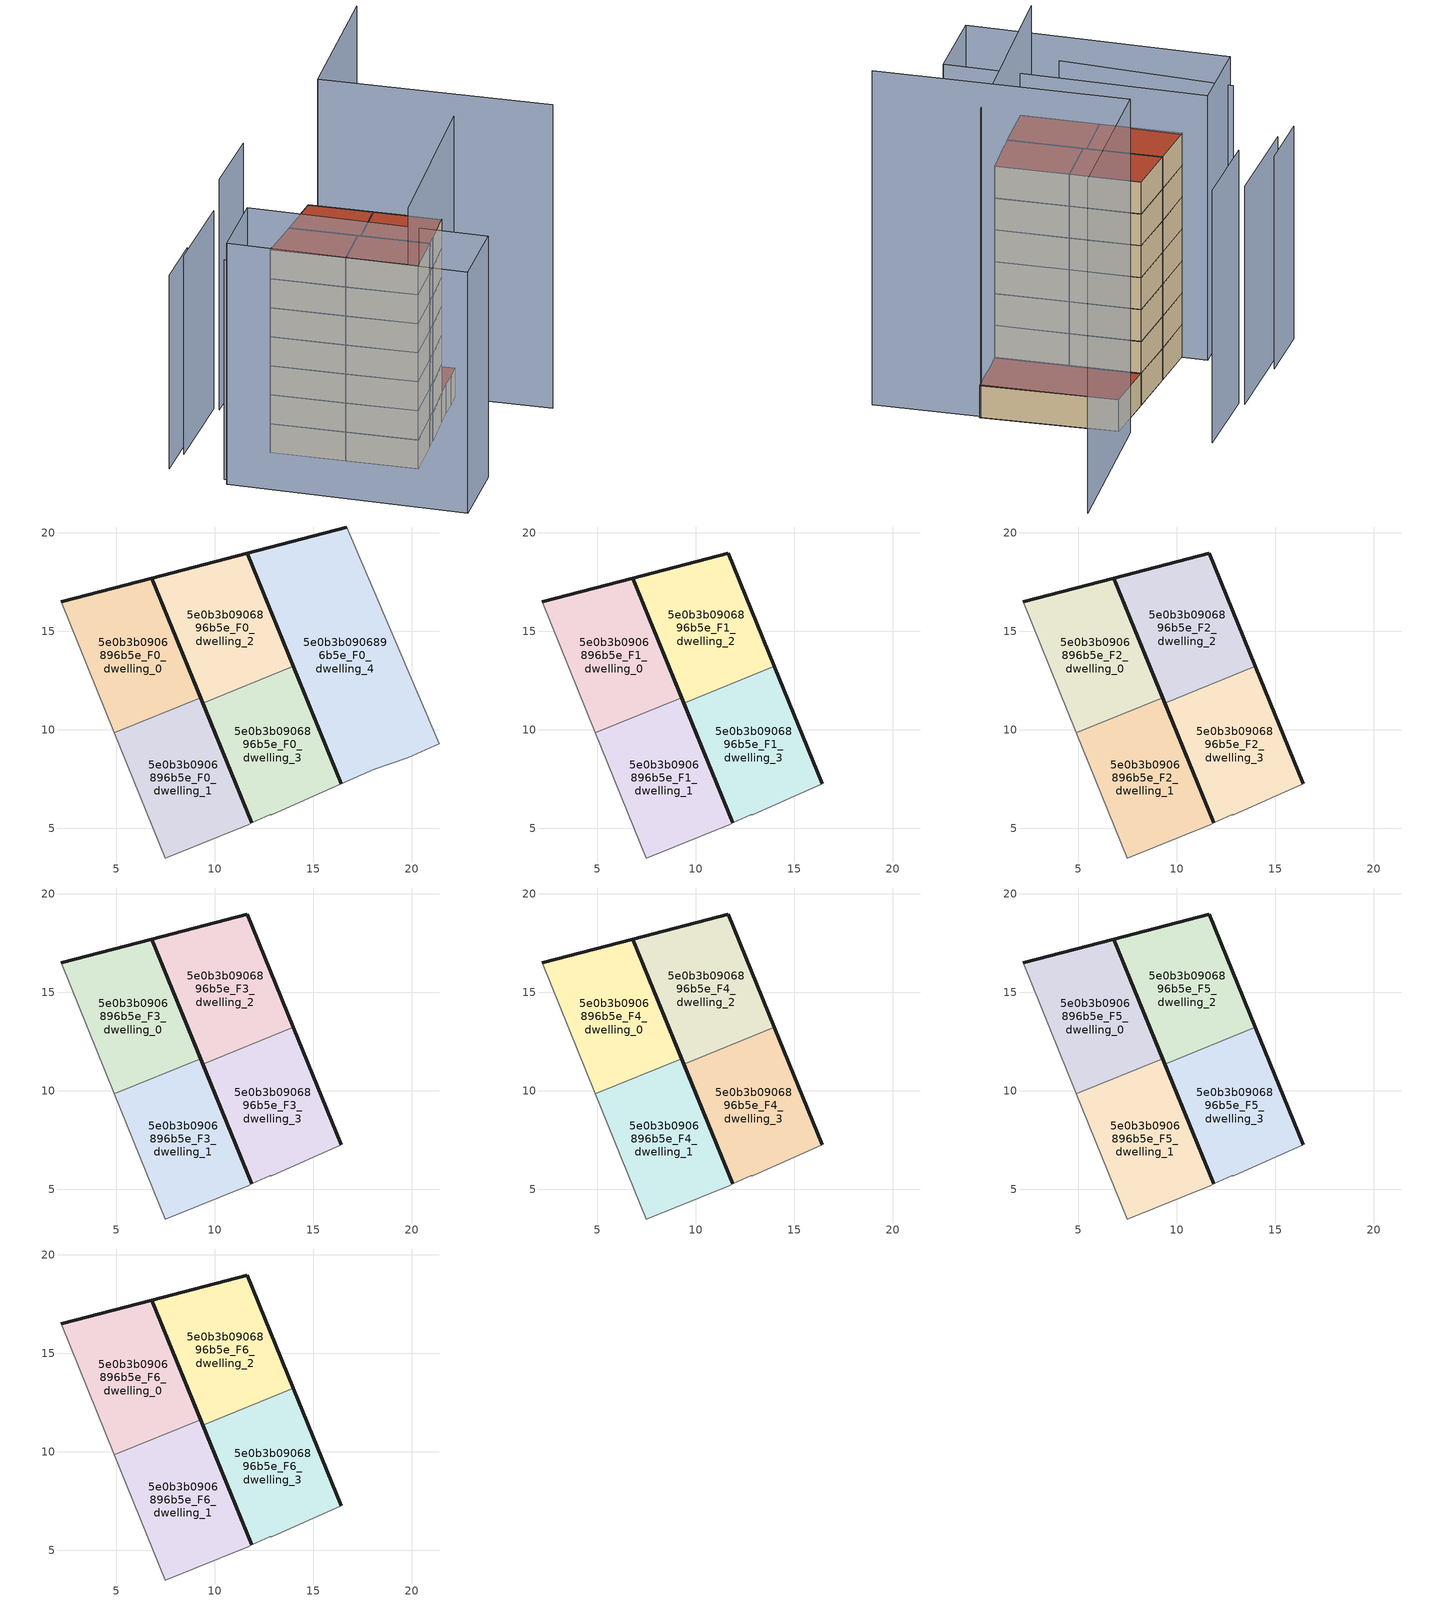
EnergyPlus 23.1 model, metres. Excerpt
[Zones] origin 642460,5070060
5e0b3b0906896b5e_F0_dwelling_0
 floor ground (EU_floor_Construction): 9.28,11.64 6.81,17.71 2.2,16.51 4.91,9.85 z0
 wall outside (EU_wall_Construction): 2.2,16.51 6.81,17.71 9.28,11.64 z0:3
 wall adiabatic (EU_wall_Construction): 4.91,9.85 2.2,16.51 z0:3
 wall to 5e0b3b0906896b5e_F0_dwelling_1 (EU_wall_Construction): 9.28,11.64 4.91,9.85 z0:3
5e0b3b0906896b5e_F0_dwelling_1
 floor ground (EU_floor_Construction): 11.7,5.2 11.88,5.27 9.28,11.64 4.91,9.85 7.5,3.5 z0
 wall outside (EU_wall_Construction): 9.28,11.64 11.88,5.27 z0:3
 wall adiabatic (EU_wall_Construction): 11.88,5.27 11.7,5.2 7.5,3.5 4.91,9.85 z0:3
5e0b3b0906896b5e_F0_dwelling_2
 floor ground (EU_floor_Construction): 14,13.24 11.66,18.98 6.81,17.71 9.39,11.36 z0
 wall outside (EU_wall_Construction): 9.39,11.36 6.81,17.71 11.66,18.98 14,13.24 z0:3
 wall to 5e0b3b0906896b5e_F0_dwelling_3 (EU_wall_Construction): 14,13.24 9.39,11.36 z0:3
5e0b3b0906896b5e_F0_dwelling_3
 floor ground (EU_floor_Construction): 16.44,7.26 14,13.24 9.39,11.36 11.88,5.27 12.8,5.7 12.9,5.7 z0
 wall outside (EU_wall_Construction): 14,13.24 16.44,7.26 / 11.88,5.27 9.39,11.36 z0:3
 wall adiabatic (EU_wall_Construction): 16.44,7.26 12.9,5.7 12.8,5.7 11.88,5.27 z0:3
5e0b3b0906896b5e_F0_dwelling_4
 floor ground (EU_floor_Construction): 21.41,9.29 16.71,20.3 11.66,18.98 16.44,7.26 18.11,8 19.81,8.6 z0
 wall outside (EU_wall_Construction): 16.44,7.26 11.66,18.98 16.71,20.3 z0:3
 wall adiabatic (EU_wall_Construction): 16.71,20.3 21.41,9.29 19.81,8.6 18.11,8 16.44,7.26 z0:3
 roof outside (EU_roof_Construction): 16.71,20.3 21.41,9.29 19.81,8.6 18.11,8 16.44,7.26 11.66,18.98 z3
5e0b3b0906896b5e_F1_dwelling_0
 floor to 5e0b3b0906896b5e_F0_dwelling_0 (EU_floor_Construction): 9.28,11.64 6.81,17.71 2.2,16.51 4.91,9.85 z3
 wall outside (EU_wall_Construction): 2.2,16.51 6.81,17.71 9.28,11.64 z3:6
 wall adiabatic (EU_wall_Construction): 4.91,9.85 2.2,16.51 z3:6
 wall to 5e0b3b0906896b5e_F1_dwelling_1 (EU_wall_Construction): 9.28,11.64 4.91,9.85 z3:6
5e0b3b0906896b5e_F1_dwelling_1
 floor to 5e0b3b0906896b5e_F0_dwelling_1 (EU_floor_Construction): 11.7,5.2 11.88,5.27 9.28,11.64 4.91,9.85 7.5,3.5 z3
 wall outside (EU_wall_Construction): 9.28,11.64 11.88,5.27 z3:6
 wall adiabatic (EU_wall_Construction): 11.88,5.27 11.7,5.2 7.5,3.5 4.91,9.85 z3:6
5e0b3b0906896b5e_F1_dwelling_2
 floor to 5e0b3b0906896b5e_F0_dwelling_2 (EU_floor_Construction): 14,13.24 11.66,18.98 6.81,17.71 9.39,11.36 z3
 wall outside (EU_wall_Construction): 9.39,11.36 6.81,17.71 11.66,18.98 14,13.24 z3:6
 wall to 5e0b3b0906896b5e_F1_dwelling_3 (EU_wall_Construction): 14,13.24 9.39,11.36 z3:6
5e0b3b0906896b5e_F1_dwelling_3
 floor to 5e0b3b0906896b5e_F0_dwelling_3 (EU_floor_Construction): 16.44,7.26 14,13.24 9.39,11.36 11.88,5.27 12.8,5.7 12.9,5.7 z3
 wall outside (EU_wall_Construction): 14,13.24 16.44,7.26 / 11.88,5.27 9.39,11.36 z3:6
 wall adiabatic (EU_wall_Construction): 16.44,7.26 12.9,5.7 12.8,5.7 11.88,5.27 z3:6
5e0b3b0906896b5e_F2_dwelling_0
 floor to 5e0b3b0906896b5e_F1_dwelling_0 (EU_floor_Construction): 9.28,11.64 6.81,17.71 2.2,16.51 4.91,9.85 z6
 wall outside (EU_wall_Construction): 2.2,16.51 6.81,17.71 9.28,11.64 z6:9
 wall adiabatic (EU_wall_Construction): 4.91,9.85 2.2,16.51 z6:9
 wall to 5e0b3b0906896b5e_F2_dwelling_1 (EU_wall_Construction): 9.28,11.64 4.91,9.85 z6:9
5e0b3b0906896b5e_F2_dwelling_1
 floor to 5e0b3b0906896b5e_F1_dwelling_1 (EU_floor_Construction): 11.7,5.2 11.88,5.27 9.28,11.64 4.91,9.85 7.5,3.5 z6
 wall outside (EU_wall_Construction): 9.28,11.64 11.88,5.27 z6:9
 wall adiabatic (EU_wall_Construction): 11.88,5.27 11.7,5.2 7.5,3.5 4.91,9.85 z6:9
5e0b3b0906896b5e_F2_dwelling_2
 floor to 5e0b3b0906896b5e_F1_dwelling_2 (EU_floor_Construction): 14,13.24 11.66,18.98 6.81,17.71 9.39,11.36 z6
 wall outside (EU_wall_Construction): 9.39,11.36 6.81,17.71 11.66,18.98 14,13.24 z6:9
 wall to 5e0b3b0906896b5e_F2_dwelling_3 (EU_wall_Construction): 14,13.24 9.39,11.36 z6:9
5e0b3b0906896b5e_F2_dwelling_3
 floor to 5e0b3b0906896b5e_F1_dwelling_3 (EU_floor_Construction): 16.44,7.26 14,13.24 9.39,11.36 11.88,5.27 12.8,5.7 12.9,5.7 z6
 wall outside (EU_wall_Construction): 14,13.24 16.44,7.26 / 11.88,5.27 9.39,11.36 z6:9
 wall adiabatic (EU_wall_Construction): 16.44,7.26 12.9,5.7 12.8,5.7 11.88,5.27 z6:9
5e0b3b0906896b5e_F3_dwelling_0
 floor to 5e0b3b0906896b5e_F2_dwelling_0 (EU_floor_Construction): 9.28,11.64 6.81,17.71 2.2,16.51 4.91,9.85 z9
 wall outside (EU_wall_Construction): 2.2,16.51 6.81,17.71 9.28,11.64 z9:12
 wall adiabatic (EU_wall_Construction): 4.91,9.85 2.2,16.51 z9:12
 wall to 5e0b3b0906896b5e_F3_dwelling_1 (EU_wall_Construction): 9.28,11.64 4.91,9.85 z9:12
5e0b3b0906896b5e_F3_dwelling_1
 floor to 5e0b3b0906896b5e_F2_dwelling_1 (EU_floor_Construction): 11.7,5.2 11.88,5.27 9.28,11.64 4.91,9.85 7.5,3.5 z9
 wall outside (EU_wall_Construction): 9.28,11.64 11.88,5.27 z9:12
 wall adiabatic (EU_wall_Construction): 11.88,5.27 11.7,5.2 7.5,3.5 4.91,9.85 z9:12
5e0b3b0906896b5e_F3_dwelling_2
 floor to 5e0b3b0906896b5e_F2_dwelling_2 (EU_floor_Construction): 14,13.24 11.66,18.98 6.81,17.71 9.39,11.36 z9
 wall outside (EU_wall_Construction): 9.39,11.36 6.81,17.71 11.66,18.98 14,13.24 z9:12
 wall to 5e0b3b0906896b5e_F3_dwelling_3 (EU_wall_Construction): 14,13.24 9.39,11.36 z9:12
5e0b3b0906896b5e_F3_dwelling_3
 floor to 5e0b3b0906896b5e_F2_dwelling_3 (EU_floor_Construction): 16.44,7.26 14,13.24 9.39,11.36 11.88,5.27 12.8,5.7 12.9,5.7 z9
 wall outside (EU_wall_Construction): 14,13.24 16.44,7.26 / 11.88,5.27 9.39,11.36 z9:12
 wall adiabatic (EU_wall_Construction): 16.44,7.26 12.9,5.7 12.8,5.7 11.88,5.27 z9:12
5e0b3b0906896b5e_F4_dwelling_0
 floor to 5e0b3b0906896b5e_F3_dwelling_0 (EU_floor_Construction): 9.28,11.64 6.81,17.71 2.2,16.51 4.91,9.85 z12
 wall outside (EU_wall_Construction): 2.2,16.51 6.81,17.71 9.28,11.64 z12:15
 wall adiabatic (EU_wall_Construction): 4.91,9.85 2.2,16.51 z12:15
 wall to 5e0b3b0906896b5e_F4_dwelling_1 (EU_wall_Construction): 9.28,11.64 4.91,9.85 z12:15
5e0b3b0906896b5e_F4_dwelling_1
 floor to 5e0b3b0906896b5e_F3_dwelling_1 (EU_floor_Construction): 11.7,5.2 11.88,5.27 9.28,11.64 4.91,9.85 7.5,3.5 z12
 wall outside (EU_wall_Construction): 9.28,11.64 11.88,5.27 z12:15
 wall adiabatic (EU_wall_Construction): 11.88,5.27 11.7,5.2 7.5,3.5 4.91,9.85 z12:15
5e0b3b0906896b5e_F4_dwelling_2
 floor to 5e0b3b0906896b5e_F3_dwelling_2 (EU_floor_Construction): 14,13.24 11.66,18.98 6.81,17.71 9.39,11.36 z12
 wall outside (EU_wall_Construction): 9.39,11.36 6.81,17.71 11.66,18.98 14,13.24 z12:15
 wall to 5e0b3b0906896b5e_F4_dwelling_3 (EU_wall_Construction): 14,13.24 9.39,11.36 z12:15
5e0b3b0906896b5e_F4_dwelling_3
 floor to 5e0b3b0906896b5e_F3_dwelling_3 (EU_floor_Construction): 16.44,7.26 14,13.24 9.39,11.36 11.88,5.27 12.8,5.7 12.9,5.7 z12
 wall outside (EU_wall_Construction): 14,13.24 16.44,7.26 / 11.88,5.27 9.39,11.36 z12:15
 wall adiabatic (EU_wall_Construction): 16.44,7.26 12.9,5.7 12.8,5.7 11.88,5.27 z12:15
5e0b3b0906896b5e_F5_dwelling_0
 floor to 5e0b3b0906896b5e_F4_dwelling_0 (EU_floor_Construction): 9.28,11.64 6.81,17.71 2.2,16.51 4.91,9.85 z15
 wall outside (EU_wall_Construction): 2.2,16.51 6.81,17.71 9.28,11.64 z15:18
 wall adiabatic (EU_wall_Construction): 4.91,9.85 2.2,16.51 z15:18
 wall to 5e0b3b0906896b5e_F5_dwelling_1 (EU_wall_Construction): 9.28,11.64 4.91,9.85 z15:18
5e0b3b0906896b5e_F5_dwelling_1
 floor to 5e0b3b0906896b5e_F4_dwelling_1 (EU_floor_Construction): 11.7,5.2 11.88,5.27 9.28,11.64 4.91,9.85 7.5,3.5 z15
 wall outside (EU_wall_Construction): 9.28,11.64 11.88,5.27 z15:18
 wall adiabatic (EU_wall_Construction): 11.88,5.27 11.7,5.2 7.5,3.5 4.91,9.85 z15:18
5e0b3b0906896b5e_F5_dwelling_2
 floor to 5e0b3b0906896b5e_F4_dwelling_2 (EU_floor_Construction): 14,13.24 11.66,18.98 6.81,17.71 9.39,11.36 z15
 wall outside (EU_wall_Construction): 9.39,11.36 6.81,17.71 11.66,18.98 14,13.24 z15:18
 wall to 5e0b3b0906896b5e_F5_dwelling_3 (EU_wall_Construction): 14,13.24 9.39,11.36 z15:18
5e0b3b0906896b5e_F5_dwelling_3
 floor to 5e0b3b0906896b5e_F4_dwelling_3 (EU_floor_Construction): 16.44,7.26 14,13.24 9.39,11.36 11.88,5.27 12.8,5.7 12.9,5.7 z15
 wall outside (EU_wall_Construction): 14,13.24 16.44,7.26 / 11.88,5.27 9.39,11.36 z15:18
 wall adiabatic (EU_wall_Construction): 16.44,7.26 12.9,5.7 12.8,5.7 11.88,5.27 z15:18
5e0b3b0906896b5e_F6_dwelling_0
 floor to 5e0b3b0906896b5e_F5_dwelling_0 (EU_floor_Construction): 9.28,11.64 6.81,17.71 2.2,16.51 4.91,9.85 z18
 wall outside (EU_wall_Construction): 2.2,16.51 6.81,17.71 9.28,11.64 z18:21
 wall adiabatic (EU_wall_Construction): 4.91,9.85 2.2,16.51 z18:21
 wall to 5e0b3b0906896b5e_F6_dwelling_1 (EU_wall_Construction): 9.28,11.64 4.91,9.85 z18:21
 roof outside (EU_roof_Construction): 6.81,17.71 9.28,11.64 4.91,9.85 2.2,16.51 z21
5e0b3b0906896b5e_F6_dwelling_1
 floor to 5e0b3b0906896b5e_F5_dwelling_1 (EU_floor_Construction): 11.7,5.2 11.88,5.27 9.28,11.64 4.91,9.85 7.5,3.5 z18
 wall outside (EU_wall_Construction): 9.28,11.64 11.88,5.27 z18:21
 wall adiabatic (EU_wall_Construction): 11.88,5.27 11.7,5.2 7.5,3.5 4.91,9.85 z18:21
 roof outside (EU_roof_Construction): 9.28,11.64 11.88,5.27 11.7,5.2 7.5,3.5 4.91,9.85 z21
5e0b3b0906896b5e_F6_dwelling_2
 floor to 5e0b3b0906896b5e_F5_dwelling_2 (EU_floor_Construction): 14,13.24 11.66,18.98 6.81,17.71 9.39,11.36 z18
 wall outside (EU_wall_Construction): 9.39,11.36 6.81,17.71 11.66,18.98 14,13.24 z18:21
 wall to 5e0b3b0906896b5e_F6_dwelling_3 (EU_wall_Construction): 14,13.24 9.39,11.36 z18:21
 roof outside (EU_roof_Construction): 11.66,18.98 14,13.24 9.39,11.36 6.81,17.71 z21
5e0b3b0906896b5e_F6_dwelling_3
 floor to 5e0b3b0906896b5e_F5_dwelling_3 (EU_floor_Construction): 16.44,7.26 14,13.24 9.39,11.36 11.88,5.27 12.8,5.7 12.9,5.7 z18
 wall outside (EU_wall_Construction): 14,13.24 16.44,7.26 / 11.88,5.27 9.39,11.36 z18:21
 wall adiabatic (EU_wall_Construction): 16.44,7.26 12.9,5.7 12.8,5.7 11.88,5.27 z18:21
 roof outside (EU_roof_Construction): 14,13.24 16.44,7.26 12.9,5.7 12.8,5.7 11.88,5.27 9.39,11.36 z21
shading: 0.76,2.45 2.79,-5.11 z0:17.7; 24.71,0.59 16.31,21.21 / 16.31,21.21 30.43,26.96 z0:31.4; 3.53,1.78 21.37,9.39 z0:29.1; 2.9,-5.39 -5.31,16.01 / -5.31,16.01 1.69,18.69 / 1.69,18.69 9.9,-2.71 / 9.9,-2.71 2.9,-5.39 z0:24.9; -4.59,16.81 0.19,2.3 z0:22.7; -0.3,24.11 -5.81,22.2 z0:20; 6.41,25.91 -2.65,22.8 z0:20.5; 13.83,27.89 6.58,25.4 z0:23.8
[Building]
EU S2 Campaign: North Axis=0; Terrain=City; Solar Distribution=FullExterior
[Site:Location]
Lyon-Bron: Latitude=45.75; Longitude=5; Time Zone=1; Elevation=198
[SizingPeriod:WeatherFileDays]
AnnualSizingPeriod: Begin Month=1; Begin Day of Month=1; End Month=12; End Day of Month=31; Day of Week for Start Day=Monday; Use Weather File Daylight Saving Period=No; Use Weather File Rain and Snow Indicators=No
[MATERIAL]
EU_InternalMass_Material: Roughness=MediumRough; Thickness=0.1; Conductivity=1; Density=1800; Specific Heat=900; Thermal Absorptance=0.9; Solar Absorptance=0.7; Visible Absorptance=0.7
[MATERIAL:NOMASS] Roughness=MediumRough; Thermal Absorptance=0.9; Solar Absorptance=0.7; Visible Absorptance=0.7
Name | Thermal Resistance
EU_wall_NoMass | 0.776494
EU_roof_NoMass | 0.486893
EU_floor_NoMass | 0.421597
[CONSTRUCTION]
EU_wall_Construction: EU_wall_NoMass
EU_roof_Construction: EU_roof_NoMass
EU_floor_Construction: EU_floor_NoMass
EU_InternalMass_Construction: EU_InternalMass_Material
[ZONE] Type=1; Multiplier=1; Ceiling Height=autocalculate; Floor Area=autocalculate; Part of Total Floor Area=Yes
Name | Volume
5e0b3b0906896b5e_F0_dwelling_0; 5e0b3b0906896b5e_F1_dwelling_0; 5e0b3b0906896b5e_F2_dwelling_0; 5e0b3b0906896b5e_F3_dwelling_0; 5e0b3b0906896b5e_F4_dwelling_0; 5e0b3b0906896b5e_F5_dwelling_0; 5e0b3b0906896b5e_F6_dwelling_0 | 97.3711
5e0b3b0906896b5e_F0_dwelling_1; 5e0b3b0906896b5e_F1_dwelling_1; 5e0b3b0906896b5e_F2_dwelling_1; 5e0b3b0906896b5e_F3_dwelling_1; 5e0b3b0906896b5e_F4_dwelling_1; 5e0b3b0906896b5e_F5_dwelling_1; 5e0b3b0906896b5e_F6_dwelling_1 | 97.3799
5e0b3b0906896b5e_F0_dwelling_2 | 97.3718
5e0b3b0906896b5e_F1_dwelling_2; 5e0b3b0906896b5e_F2_dwelling_2; 5e0b3b0906896b5e_F3_dwelling_2; 5e0b3b0906896b5e_F4_dwelling_2; 5e0b3b0906896b5e_F5_dwelling_2; 5e0b3b0906896b5e_F6_dwelling_2 | 97.3726
5e0b3b0906896b5e_F0_dwelling_3; 5e0b3b0906896b5e_F1_dwelling_3; 5e0b3b0906896b5e_F2_dwelling_3; 5e0b3b0906896b5e_F3_dwelling_3; 5e0b3b0906896b5e_F4_dwelling_3; 5e0b3b0906896b5e_F5_dwelling_3; 5e0b3b0906896b5e_F6_dwelling_3 | 97.3564
5e0b3b0906896b5e_F0_dwelling_4 | 194.766
[INTERNALMASS] Construction=EU_InternalMass_Construction
Name | Zone or ZoneList | Surface Area
5e0b3b0906896b5e_F0_dwelling_0_EU_InternalMass | 5e0b3b0906896b5e_F0_dwelling_0 | 32.4571
5e0b3b0906896b5e_F0_dwelling_1_EU_InternalMass | 5e0b3b0906896b5e_F0_dwelling_1 | 32.46
5e0b3b0906896b5e_F0_dwelling_2_EU_InternalMass | 5e0b3b0906896b5e_F0_dwelling_2 | 32.4573
5e0b3b0906896b5e_F0_dwelling_3_EU_InternalMass | 5e0b3b0906896b5e_F0_dwelling_3 | 32.4522
5e0b3b0906896b5e_F0_dwelling_4_EU_InternalMass | 5e0b3b0906896b5e_F0_dwelling_4 | 64.9221
5e0b3b0906896b5e_F1_dwelling_0_EU_InternalMass | 5e0b3b0906896b5e_F1_dwelling_0 | 48.69
5e0b3b0906896b5e_F1_dwelling_1_EU_InternalMass | 5e0b3b0906896b5e_F1_dwelling_1 | 48.6873
5e0b3b0906896b5e_F1_dwelling_2_EU_InternalMass | 5e0b3b0906896b5e_F1_dwelling_2 | 48.6839
5e0b3b0906896b5e_F1_dwelling_3_EU_InternalMass | 5e0b3b0906896b5e_F1_dwelling_3 | 48.69
5e0b3b0906896b5e_F2_dwelling_0_EU_InternalMass | 5e0b3b0906896b5e_F2_dwelling_0 | 48.69
5e0b3b0906896b5e_F2_dwelling_1_EU_InternalMass | 5e0b3b0906896b5e_F2_dwelling_1 | 48.6873
5e0b3b0906896b5e_F2_dwelling_2_EU_InternalMass | 5e0b3b0906896b5e_F2_dwelling_2 | 48.6839
5e0b3b0906896b5e_F2_dwelling_3_EU_InternalMass | 5e0b3b0906896b5e_F2_dwelling_3 | 48.69
5e0b3b0906896b5e_F3_dwelling_0_EU_InternalMass | 5e0b3b0906896b5e_F3_dwelling_0 | 48.69
5e0b3b0906896b5e_F3_dwelling_1_EU_InternalMass | 5e0b3b0906896b5e_F3_dwelling_1 | 48.6873
5e0b3b0906896b5e_F3_dwelling_2_EU_InternalMass | 5e0b3b0906896b5e_F3_dwelling_2 | 48.6839
5e0b3b0906896b5e_F3_dwelling_3_EU_InternalMass | 5e0b3b0906896b5e_F3_dwelling_3 | 48.69
5e0b3b0906896b5e_F4_dwelling_0_EU_InternalMass | 5e0b3b0906896b5e_F4_dwelling_0 | 48.69
5e0b3b0906896b5e_F4_dwelling_1_EU_InternalMass | 5e0b3b0906896b5e_F4_dwelling_1 | 48.6873
5e0b3b0906896b5e_F4_dwelling_2_EU_InternalMass | 5e0b3b0906896b5e_F4_dwelling_2 | 48.6839
5e0b3b0906896b5e_F4_dwelling_3_EU_InternalMass | 5e0b3b0906896b5e_F4_dwelling_3 | 48.69
5e0b3b0906896b5e_F5_dwelling_0_EU_InternalMass | 5e0b3b0906896b5e_F5_dwelling_0 | 48.69
5e0b3b0906896b5e_F5_dwelling_1_EU_InternalMass | 5e0b3b0906896b5e_F5_dwelling_1 | 48.6873
5e0b3b0906896b5e_F5_dwelling_2_EU_InternalMass | 5e0b3b0906896b5e_F5_dwelling_2 | 48.6839
5e0b3b0906896b5e_F5_dwelling_3_EU_InternalMass | 5e0b3b0906896b5e_F5_dwelling_3 | 48.69
5e0b3b0906896b5e_F6_dwelling_0_EU_InternalMass | 5e0b3b0906896b5e_F6_dwelling_0 | 48.69
5e0b3b0906896b5e_F6_dwelling_1_EU_InternalMass | 5e0b3b0906896b5e_F6_dwelling_1 | 48.6873
5e0b3b0906896b5e_F6_dwelling_2_EU_InternalMass | 5e0b3b0906896b5e_F6_dwelling_2 | 48.6839
5e0b3b0906896b5e_F6_dwelling_3_EU_InternalMass | 5e0b3b0906896b5e_F6_dwelling_3 | 48.69
[OTHEREQUIPMENT] Fuel Type=Electricity; Design Level Calculation Method=Watts/Area; Power per Zone Floor Area=1; Fraction Latent=0; Fraction Radiant=0; Fraction Lost=0; Carbon Dioxide Generation Rate=0; EndUse Subcategory=EU_Step8_InternalGains
Name | Zone or ZoneList or Space or SpaceList | Schedule
EU_Step8_InternalGain_5e0b3b0906896b5e_F0_dwelling_0_f000 | 5e0b3b0906896b5e_F0_dwelling_0 | EU_Step8_GainSchedule_5e0b3b0906896b5e_F0_dwelling_0_f000
EU_Step8_InternalGain_5e0b3b0906896b5e_F0_dwelling_1_f000 | 5e0b3b0906896b5e_F0_dwelling_1 | EU_Step8_GainSchedule_5e0b3b0906896b5e_F0_dwelling_1_f000
EU_Step8_InternalGain_5e0b3b0906896b5e_F0_dwelling_2_f000 | 5e0b3b0906896b5e_F0_dwelling_2 | EU_Step8_GainSchedule_5e0b3b0906896b5e_F0_dwelling_2_f000
EU_Step8_InternalGain_5e0b3b0906896b5e_F0_dwelling_3_f000 | 5e0b3b0906896b5e_F0_dwelling_3 | EU_Step8_GainSchedule_5e0b3b0906896b5e_F0_dwelling_3_f000
EU_Step8_InternalGain_5e0b3b0906896b5e_F0_dwelling_4_f000 | 5e0b3b0906896b5e_F0_dwelling_4 | EU_Step8_GainSchedule_5e0b3b0906896b5e_F0_dwelling_4_f000
EU_Step8_InternalGain_5e0b3b0906896b5e_F1_dwelling_0_f000 | 5e0b3b0906896b5e_F1_dwelling_0 | EU_Step8_GainSchedule_5e0b3b0906896b5e_F1_dwelling_0_f000
EU_Step8_InternalGain_5e0b3b0906896b5e_F1_dwelling_1_f000 | 5e0b3b0906896b5e_F1_dwelling_1 | EU_Step8_GainSchedule_5e0b3b0906896b5e_F1_dwelling_1_f000
EU_Step8_InternalGain_5e0b3b0906896b5e_F1_dwelling_2_f000 | 5e0b3b0906896b5e_F1_dwelling_2 | EU_Step8_GainSchedule_5e0b3b0906896b5e_F1_dwelling_2_f000
EU_Step8_InternalGain_5e0b3b0906896b5e_F1_dwelling_3_f000 | 5e0b3b0906896b5e_F1_dwelling_3 | EU_Step8_GainSchedule_5e0b3b0906896b5e_F1_dwelling_3_f000
EU_Step8_InternalGain_5e0b3b0906896b5e_F2_dwelling_0_f000 | 5e0b3b0906896b5e_F2_dwelling_0 | EU_Step8_GainSchedule_5e0b3b0906896b5e_F2_dwelling_0_f000
EU_Step8_InternalGain_5e0b3b0906896b5e_F2_dwelling_1_f000 | 5e0b3b0906896b5e_F2_dwelling_1 | EU_Step8_GainSchedule_5e0b3b0906896b5e_F2_dwelling_1_f000
EU_Step8_InternalGain_5e0b3b0906896b5e_F2_dwelling_2_f000 | 5e0b3b0906896b5e_F2_dwelling_2 | EU_Step8_GainSchedule_5e0b3b0906896b5e_F2_dwelling_2_f000
EU_Step8_InternalGain_5e0b3b0906896b5e_F2_dwelling_3_f000 | 5e0b3b0906896b5e_F2_dwelling_3 | EU_Step8_GainSchedule_5e0b3b0906896b5e_F2_dwelling_3_f000
EU_Step8_InternalGain_5e0b3b0906896b5e_F3_dwelling_0_f000 | 5e0b3b0906896b5e_F3_dwelling_0 | EU_Step8_GainSchedule_5e0b3b0906896b5e_F3_dwelling_0_f000
EU_Step8_InternalGain_5e0b3b0906896b5e_F3_dwelling_1_f000 | 5e0b3b0906896b5e_F3_dwelling_1 | EU_Step8_GainSchedule_5e0b3b0906896b5e_F3_dwelling_1_f000
EU_Step8_InternalGain_5e0b3b0906896b5e_F3_dwelling_2_f000 | 5e0b3b0906896b5e_F3_dwelling_2 | EU_Step8_GainSchedule_5e0b3b0906896b5e_F3_dwelling_2_f000
EU_Step8_InternalGain_5e0b3b0906896b5e_F3_dwelling_3_f000 | 5e0b3b0906896b5e_F3_dwelling_3 | EU_Step8_GainSchedule_5e0b3b0906896b5e_F3_dwelling_3_f000
EU_Step8_InternalGain_5e0b3b0906896b5e_F4_dwelling_0_f000 | 5e0b3b0906896b5e_F4_dwelling_0 | EU_Step8_GainSchedule_5e0b3b0906896b5e_F4_dwelling_0_f000
EU_Step8_InternalGain_5e0b3b0906896b5e_F4_dwelling_1_f000 | 5e0b3b0906896b5e_F4_dwelling_1 | EU_Step8_GainSchedule_5e0b3b0906896b5e_F4_dwelling_1_f000
EU_Step8_InternalGain_5e0b3b0906896b5e_F4_dwelling_2_f000 | 5e0b3b0906896b5e_F4_dwelling_2 | EU_Step8_GainSchedule_5e0b3b0906896b5e_F4_dwelling_2_f000
EU_Step8_InternalGain_5e0b3b0906896b5e_F4_dwelling_3_f000 | 5e0b3b0906896b5e_F4_dwelling_3 | EU_Step8_GainSchedule_5e0b3b0906896b5e_F4_dwelling_3_f000
EU_Step8_InternalGain_5e0b3b0906896b5e_F5_dwelling_0_f000 | 5e0b3b0906896b5e_F5_dwelling_0 | EU_Step8_GainSchedule_5e0b3b0906896b5e_F5_dwelling_0_f000
EU_Step8_InternalGain_5e0b3b0906896b5e_F5_dwelling_1_f000 | 5e0b3b0906896b5e_F5_dwelling_1 | EU_Step8_GainSchedule_5e0b3b0906896b5e_F5_dwelling_1_f000
EU_Step8_InternalGain_5e0b3b0906896b5e_F5_dwelling_2_f000 | 5e0b3b0906896b5e_F5_dwelling_2 | EU_Step8_GainSchedule_5e0b3b0906896b5e_F5_dwelling_2_f000
EU_Step8_InternalGain_5e0b3b0906896b5e_F5_dwelling_3_f000 | 5e0b3b0906896b5e_F5_dwelling_3 | EU_Step8_GainSchedule_5e0b3b0906896b5e_F5_dwelling_3_f000
EU_Step8_InternalGain_5e0b3b0906896b5e_F6_dwelling_0_f000 | 5e0b3b0906896b5e_F6_dwelling_0 | EU_Step8_GainSchedule_5e0b3b0906896b5e_F6_dwelling_0_f000
EU_Step8_InternalGain_5e0b3b0906896b5e_F6_dwelling_1_f000 | 5e0b3b0906896b5e_F6_dwelling_1 | EU_Step8_GainSchedule_5e0b3b0906896b5e_F6_dwelling_1_f000
EU_Step8_InternalGain_5e0b3b0906896b5e_F6_dwelling_2_f000 | 5e0b3b0906896b5e_F6_dwelling_2 | EU_Step8_GainSchedule_5e0b3b0906896b5e_F6_dwelling_2_f000
EU_Step8_InternalGain_5e0b3b0906896b5e_F6_dwelling_3_f000 | 5e0b3b0906896b5e_F6_dwelling_3 | EU_Step8_GainSchedule_5e0b3b0906896b5e_F6_dwelling_3_f000
[ZONEVENTILATION:DESIGNFLOWRATE] Schedule=EU_AlwaysOn; Design Flow Rate Calculation Method=AirChanges/Hour; Air Changes per Hour=0.693814; Ventilation Type=Natural; Fan Pressure Rise=0; Fan Total Efficiency=1; Constant Term Coefficient=1; Temperature Term Coefficient=0; Velocity Term Coefficient=0; Velocity Squared Term Coefficient=0; Minimum Indoor Temperature=-100; Maximum Indoor Temperature=100; Delta Temperature=-100; Minimum Outdoor Temperature=-100; Maximum Outdoor Temperature=100; Maximum Wind Speed=40
Name | Zone or ZoneList or Space or SpaceList
EU_ConstantAir_5e0b3b0906896b5e_F0_dwelling_0 | 5e0b3b0906896b5e_F0_dwelling_0
EU_ConstantAir_5e0b3b0906896b5e_F0_dwelling_1 | 5e0b3b0906896b5e_F0_dwelling_1
EU_ConstantAir_5e0b3b0906896b5e_F0_dwelling_2 | 5e0b3b0906896b5e_F0_dwelling_2
EU_ConstantAir_5e0b3b0906896b5e_F0_dwelling_3 | 5e0b3b0906896b5e_F0_dwelling_3
EU_ConstantAir_5e0b3b0906896b5e_F0_dwelling_4 | 5e0b3b0906896b5e_F0_dwelling_4
EU_ConstantAir_5e0b3b0906896b5e_F1_dwelling_0 | 5e0b3b0906896b5e_F1_dwelling_0
EU_ConstantAir_5e0b3b0906896b5e_F1_dwelling_1 | 5e0b3b0906896b5e_F1_dwelling_1
EU_ConstantAir_5e0b3b0906896b5e_F1_dwelling_2 | 5e0b3b0906896b5e_F1_dwelling_2
EU_ConstantAir_5e0b3b0906896b5e_F1_dwelling_3 | 5e0b3b0906896b5e_F1_dwelling_3
EU_ConstantAir_5e0b3b0906896b5e_F2_dwelling_0 | 5e0b3b0906896b5e_F2_dwelling_0
EU_ConstantAir_5e0b3b0906896b5e_F2_dwelling_1 | 5e0b3b0906896b5e_F2_dwelling_1
EU_ConstantAir_5e0b3b0906896b5e_F2_dwelling_2 | 5e0b3b0906896b5e_F2_dwelling_2
EU_ConstantAir_5e0b3b0906896b5e_F2_dwelling_3 | 5e0b3b0906896b5e_F2_dwelling_3
EU_ConstantAir_5e0b3b0906896b5e_F3_dwelling_0 | 5e0b3b0906896b5e_F3_dwelling_0
EU_ConstantAir_5e0b3b0906896b5e_F3_dwelling_1 | 5e0b3b0906896b5e_F3_dwelling_1
EU_ConstantAir_5e0b3b0906896b5e_F3_dwelling_2 | 5e0b3b0906896b5e_F3_dwelling_2
EU_ConstantAir_5e0b3b0906896b5e_F3_dwelling_3 | 5e0b3b0906896b5e_F3_dwelling_3
EU_ConstantAir_5e0b3b0906896b5e_F4_dwelling_0 | 5e0b3b0906896b5e_F4_dwelling_0
EU_ConstantAir_5e0b3b0906896b5e_F4_dwelling_1 | 5e0b3b0906896b5e_F4_dwelling_1
EU_ConstantAir_5e0b3b0906896b5e_F4_dwelling_2 | 5e0b3b0906896b5e_F4_dwelling_2
EU_ConstantAir_5e0b3b0906896b5e_F4_dwelling_3 | 5e0b3b0906896b5e_F4_dwelling_3
EU_ConstantAir_5e0b3b0906896b5e_F5_dwelling_0 | 5e0b3b0906896b5e_F5_dwelling_0
EU_ConstantAir_5e0b3b0906896b5e_F5_dwelling_1 | 5e0b3b0906896b5e_F5_dwelling_1
EU_ConstantAir_5e0b3b0906896b5e_F5_dwelling_2 | 5e0b3b0906896b5e_F5_dwelling_2
EU_ConstantAir_5e0b3b0906896b5e_F5_dwelling_3 | 5e0b3b0906896b5e_F5_dwelling_3
EU_ConstantAir_5e0b3b0906896b5e_F6_dwelling_0 | 5e0b3b0906896b5e_F6_dwelling_0
EU_ConstantAir_5e0b3b0906896b5e_F6_dwelling_1 | 5e0b3b0906896b5e_F6_dwelling_1
EU_ConstantAir_5e0b3b0906896b5e_F6_dwelling_2 | 5e0b3b0906896b5e_F6_dwelling_2
EU_ConstantAir_5e0b3b0906896b5e_F6_dwelling_3 | 5e0b3b0906896b5e_F6_dwelling_3
[HVACTEMPLATE:THERMOSTAT] Constant Heating Setpoint=20; Constant Cooling Setpoint=50
EU_HeatOnly_5e0b3b0906896b5e_F0_dwelling_0; EU_HeatOnly_5e0b3b0906896b5e_F0_dwelling_1; EU_HeatOnly_5e0b3b0906896b5e_F0_dwelling_2; EU_HeatOnly_5e0b3b0906896b5e_F0_dwelling_3; EU_HeatOnly_5e0b3b0906896b5e_F0_dwelling_4; EU_HeatOnly_5e0b3b0906896b5e_F1_dwelling_0; EU_HeatOnly_5e0b3b0906896b5e_F1_dwelling_1; EU_HeatOnly_5e0b3b0906896b5e_F1_dwelling_2; EU_HeatOnly_5e0b3b0906896b5e_F1_dwelling_3; EU_HeatOnly_5e0b3b0906896b5e_F2_dwelling_0; EU_HeatOnly_5e0b3b0906896b5e_F2_dwelling_1; EU_HeatOnly_5e0b3b0906896b5e_F2_dwelling_2; EU_HeatOnly_5e0b3b0906896b5e_F2_dwelling_3; EU_HeatOnly_5e0b3b0906896b5e_F3_dwelling_0; EU_HeatOnly_5e0b3b0906896b5e_F3_dwelling_1; EU_HeatOnly_5e0b3b0906896b5e_F3_dwelling_2; EU_HeatOnly_5e0b3b0906896b5e_F3_dwelling_3; EU_HeatOnly_5e0b3b0906896b5e_F4_dwelling_0; EU_HeatOnly_5e0b3b0906896b5e_F4_dwelling_1; EU_HeatOnly_5e0b3b0906896b5e_F4_dwelling_2; EU_HeatOnly_5e0b3b0906896b5e_F4_dwelling_3; EU_HeatOnly_5e0b3b0906896b5e_F5_dwelling_0; EU_HeatOnly_5e0b3b0906896b5e_F5_dwelling_1; EU_HeatOnly_5e0b3b0906896b5e_F5_dwelling_2; EU_HeatOnly_5e0b3b0906896b5e_F5_dwelling_3; EU_HeatOnly_5e0b3b0906896b5e_F6_dwelling_0; EU_HeatOnly_5e0b3b0906896b5e_F6_dwelling_1; EU_HeatOnly_5e0b3b0906896b5e_F6_dwelling_2; EU_HeatOnly_5e0b3b0906896b5e_F6_dwelling_3
[HVACTEMPLATE:ZONE:IDEALLOADSAIRSYSTEM] System Availability Schedule=EU_AlwaysOn; Maximum Heating Supply Air Temperature=50; Minimum Cooling Supply Air Temperature=13; Maximum Heating Supply Air Humidity Ratio=0.0156; Minimum Cooling Supply Air Humidity Ratio=0.0077; Heating Limit=NoLimit; Cooling Limit=NoLimit; Heating Availability Schedule=EU_AlwaysOn; Cooling Availability Schedule=EU_CoolingOff; Dehumidification Control Type=ConstantSensibleHeatRatio; Cooling Sensible Heat Ratio=0.7; Dehumidification Setpoint=60; Humidification Control Type=None; Humidification Setpoint=30; Outdoor Air Method=None; Outdoor Air Flow Rate per Person=0.00944; Outdoor Air Flow Rate per Zone Floor Area=0; Outdoor Air Flow Rate per Zone=0; Demand Controlled Ventilation Type=None; Outdoor Air Economizer Type=NoEconomizer; Heat Recovery Type=None; Sensible Heat Recovery Effectiveness=0.7; Latent Heat Recovery Effectiveness=0.65
Name | Template Thermostat
5e0b3b0906896b5e_F0_dwelling_0 | EU_HeatOnly_5e0b3b0906896b5e_F0_dwelling_0
5e0b3b0906896b5e_F0_dwelling_1 | EU_HeatOnly_5e0b3b0906896b5e_F0_dwelling_1
5e0b3b0906896b5e_F0_dwelling_2 | EU_HeatOnly_5e0b3b0906896b5e_F0_dwelling_2
5e0b3b0906896b5e_F0_dwelling_3 | EU_HeatOnly_5e0b3b0906896b5e_F0_dwelling_3
5e0b3b0906896b5e_F0_dwelling_4 | EU_HeatOnly_5e0b3b0906896b5e_F0_dwelling_4
5e0b3b0906896b5e_F1_dwelling_0 | EU_HeatOnly_5e0b3b0906896b5e_F1_dwelling_0
5e0b3b0906896b5e_F1_dwelling_1 | EU_HeatOnly_5e0b3b0906896b5e_F1_dwelling_1
5e0b3b0906896b5e_F1_dwelling_2 | EU_HeatOnly_5e0b3b0906896b5e_F1_dwelling_2
5e0b3b0906896b5e_F1_dwelling_3 | EU_HeatOnly_5e0b3b0906896b5e_F1_dwelling_3
5e0b3b0906896b5e_F2_dwelling_0 | EU_HeatOnly_5e0b3b0906896b5e_F2_dwelling_0
5e0b3b0906896b5e_F2_dwelling_1 | EU_HeatOnly_5e0b3b0906896b5e_F2_dwelling_1
5e0b3b0906896b5e_F2_dwelling_2 | EU_HeatOnly_5e0b3b0906896b5e_F2_dwelling_2
5e0b3b0906896b5e_F2_dwelling_3 | EU_HeatOnly_5e0b3b0906896b5e_F2_dwelling_3
5e0b3b0906896b5e_F3_dwelling_0 | EU_HeatOnly_5e0b3b0906896b5e_F3_dwelling_0
5e0b3b0906896b5e_F3_dwelling_1 | EU_HeatOnly_5e0b3b0906896b5e_F3_dwelling_1
5e0b3b0906896b5e_F3_dwelling_2 | EU_HeatOnly_5e0b3b0906896b5e_F3_dwelling_2
5e0b3b0906896b5e_F3_dwelling_3 | EU_HeatOnly_5e0b3b0906896b5e_F3_dwelling_3
5e0b3b0906896b5e_F4_dwelling_0 | EU_HeatOnly_5e0b3b0906896b5e_F4_dwelling_0
5e0b3b0906896b5e_F4_dwelling_1 | EU_HeatOnly_5e0b3b0906896b5e_F4_dwelling_1
5e0b3b0906896b5e_F4_dwelling_2 | EU_HeatOnly_5e0b3b0906896b5e_F4_dwelling_2
5e0b3b0906896b5e_F4_dwelling_3 | EU_HeatOnly_5e0b3b0906896b5e_F4_dwelling_3
5e0b3b0906896b5e_F5_dwelling_0 | EU_HeatOnly_5e0b3b0906896b5e_F5_dwelling_0
5e0b3b0906896b5e_F5_dwelling_1 | EU_HeatOnly_5e0b3b0906896b5e_F5_dwelling_1
5e0b3b0906896b5e_F5_dwelling_2 | EU_HeatOnly_5e0b3b0906896b5e_F5_dwelling_2
5e0b3b0906896b5e_F5_dwelling_3 | EU_HeatOnly_5e0b3b0906896b5e_F5_dwelling_3
5e0b3b0906896b5e_F6_dwelling_0 | EU_HeatOnly_5e0b3b0906896b5e_F6_dwelling_0
5e0b3b0906896b5e_F6_dwelling_1 | EU_HeatOnly_5e0b3b0906896b5e_F6_dwelling_1
5e0b3b0906896b5e_F6_dwelling_2 | EU_HeatOnly_5e0b3b0906896b5e_F6_dwelling_2
5e0b3b0906896b5e_F6_dwelling_3 | EU_HeatOnly_5e0b3b0906896b5e_F6_dwelling_3
[SIZING:ZONE] Zone Cooling Design Supply Air Temperature Input Method=SupplyAirTemperature; Zone Cooling Design Supply Air Temperature=13; Zone Heating Design Supply Air Temperature Input Method=SupplyAirTemperature; Zone Heating Design Supply Air Temperature=50; Zone Cooling Design Supply Air Humidity Ratio=0.008; Zone Heating Design Supply Air Humidity Ratio=0.008; Cooling Design Air Flow Method=DesignDay; Cooling Design Air Flow Rate=0; Cooling Minimum Air Flow per Zone Floor Area=0.000762; Cooling Minimum Air Flow=0; Cooling Minimum Air Flow Fraction=0.2; Heating Design Air Flow Method=DesignDay; Heating Design Air Flow Rate=0; Heating Maximum Air Flow per Zone Floor Area=0.002032; Heating Maximum Air Flow=0.141576; Heating Maximum Air Flow Fraction=0.3; Account for Dedicated Outdoor Air System=No; Dedicated Outdoor Air System Control Strategy=NeutralSupplyAir; Dedicated Outdoor Air Low Setpoint Temperature for Design=autosize; Dedicated Outdoor Air High Setpoint Temperature for Design=autosize; Zone Load Sizing Method=Sensible Load Only No Latent Load; Zone Latent Cooling Design Supply Air Humidity Ratio Input Method=HumidityRatioDifference; Zone Cooling Design Supply Air Humidity Ratio Difference=0.005; Zone Latent Heating Design Supply Air Humidity Ratio Input Method=HumidityRatioDifference; Zone Humidification Design Supply Air Humidity Ratio Difference=0.005
5e0b3b0906896b5e_F0_dwelling_0; 5e0b3b0906896b5e_F0_dwelling_1; 5e0b3b0906896b5e_F0_dwelling_2; 5e0b3b0906896b5e_F0_dwelling_3; 5e0b3b0906896b5e_F0_dwelling_4; 5e0b3b0906896b5e_F1_dwelling_0; 5e0b3b0906896b5e_F1_dwelling_1; 5e0b3b0906896b5e_F1_dwelling_2; 5e0b3b0906896b5e_F1_dwelling_3; 5e0b3b0906896b5e_F2_dwelling_0; 5e0b3b0906896b5e_F2_dwelling_1; 5e0b3b0906896b5e_F2_dwelling_2; 5e0b3b0906896b5e_F2_dwelling_3; 5e0b3b0906896b5e_F3_dwelling_0; 5e0b3b0906896b5e_F3_dwelling_1; 5e0b3b0906896b5e_F3_dwelling_2; 5e0b3b0906896b5e_F3_dwelling_3; 5e0b3b0906896b5e_F4_dwelling_0; 5e0b3b0906896b5e_F4_dwelling_1; 5e0b3b0906896b5e_F4_dwelling_2; 5e0b3b0906896b5e_F4_dwelling_3; 5e0b3b0906896b5e_F5_dwelling_0; 5e0b3b0906896b5e_F5_dwelling_1; 5e0b3b0906896b5e_F5_dwelling_2; 5e0b3b0906896b5e_F5_dwelling_3; 5e0b3b0906896b5e_F6_dwelling_0; 5e0b3b0906896b5e_F6_dwelling_1; 5e0b3b0906896b5e_F6_dwelling_2; 5e0b3b0906896b5e_F6_dwelling_3
[SCHEDULE:CONSTANT]
Name | Hourly Value
EU_AlwaysOn | 1
EU_CoolingOff | 0
[SCHEDULE:FILE] Column Number=1; Rows to Skip at Top=0; Number of Hours of Data=8760; Column Separator=Comma; Interpolate to Timestep=No; Minutes per Item=60; Adjust Schedule for Daylight Savings=Yes
Name | File
EU_Step8_GainSchedule_5e0b3b0906896b5e_F0_dwelling_0_f000 | ../../schedules/5e0b3b0906896b5e/5e0b3b0906896b5e_F0_dwelling_0_f000_gain.csv
EU_Step8_GainSchedule_5e0b3b0906896b5e_F0_dwelling_1_f000 | ../../schedules/5e0b3b0906896b5e/5e0b3b0906896b5e_F0_dwelling_1_f000_gain.csv
EU_Step8_GainSchedule_5e0b3b0906896b5e_F0_dwelling_2_f000 | ../../schedules/5e0b3b0906896b5e/5e0b3b0906896b5e_F0_dwelling_2_f000_gain.csv
EU_Step8_GainSchedule_5e0b3b0906896b5e_F0_dwelling_3_f000 | ../../schedules/5e0b3b0906896b5e/5e0b3b0906896b5e_F0_dwelling_3_f000_gain.csv
EU_Step8_GainSchedule_5e0b3b0906896b5e_F0_dwelling_4_f000 | ../../schedules/5e0b3b0906896b5e/5e0b3b0906896b5e_F0_dwelling_4_f000_gain.csv
EU_Step8_GainSchedule_5e0b3b0906896b5e_F1_dwelling_0_f000 | ../../schedules/5e0b3b0906896b5e/5e0b3b0906896b5e_F1_dwelling_0_f000_gain.csv
EU_Step8_GainSchedule_5e0b3b0906896b5e_F1_dwelling_1_f000 | ../../schedules/5e0b3b0906896b5e/5e0b3b0906896b5e_F1_dwelling_1_f000_gain.csv
EU_Step8_GainSchedule_5e0b3b0906896b5e_F1_dwelling_2_f000 | ../../schedules/5e0b3b0906896b5e/5e0b3b0906896b5e_F1_dwelling_2_f000_gain.csv
EU_Step8_GainSchedule_5e0b3b0906896b5e_F1_dwelling_3_f000 | ../../schedules/5e0b3b0906896b5e/5e0b3b0906896b5e_F1_dwelling_3_f000_gain.csv
EU_Step8_GainSchedule_5e0b3b0906896b5e_F2_dwelling_0_f000 | ../../schedules/5e0b3b0906896b5e/5e0b3b0906896b5e_F2_dwelling_0_f000_gain.csv
EU_Step8_GainSchedule_5e0b3b0906896b5e_F2_dwelling_1_f000 | ../../schedules/5e0b3b0906896b5e/5e0b3b0906896b5e_F2_dwelling_1_f000_gain.csv
EU_Step8_GainSchedule_5e0b3b0906896b5e_F2_dwelling_2_f000 | ../../schedules/5e0b3b0906896b5e/5e0b3b0906896b5e_F2_dwelling_2_f000_gain.csv
EU_Step8_GainSchedule_5e0b3b0906896b5e_F2_dwelling_3_f000 | ../../schedules/5e0b3b0906896b5e/5e0b3b0906896b5e_F2_dwelling_3_f000_gain.csv
EU_Step8_GainSchedule_5e0b3b0906896b5e_F3_dwelling_0_f000 | ../../schedules/5e0b3b0906896b5e/5e0b3b0906896b5e_F3_dwelling_0_f000_gain.csv
EU_Step8_GainSchedule_5e0b3b0906896b5e_F3_dwelling_1_f000 | ../../schedules/5e0b3b0906896b5e/5e0b3b0906896b5e_F3_dwelling_1_f000_gain.csv
EU_Step8_GainSchedule_5e0b3b0906896b5e_F3_dwelling_2_f000 | ../../schedules/5e0b3b0906896b5e/5e0b3b0906896b5e_F3_dwelling_2_f000_gain.csv
EU_Step8_GainSchedule_5e0b3b0906896b5e_F3_dwelling_3_f000 | ../../schedules/5e0b3b0906896b5e/5e0b3b0906896b5e_F3_dwelling_3_f000_gain.csv
EU_Step8_GainSchedule_5e0b3b0906896b5e_F4_dwelling_0_f000 | ../../schedules/5e0b3b0906896b5e/5e0b3b0906896b5e_F4_dwelling_0_f000_gain.csv
EU_Step8_GainSchedule_5e0b3b0906896b5e_F4_dwelling_1_f000 | ../../schedules/5e0b3b0906896b5e/5e0b3b0906896b5e_F4_dwelling_1_f000_gain.csv
EU_Step8_GainSchedule_5e0b3b0906896b5e_F4_dwelling_2_f000 | ../../schedules/5e0b3b0906896b5e/5e0b3b0906896b5e_F4_dwelling_2_f000_gain.csv
EU_Step8_GainSchedule_5e0b3b0906896b5e_F4_dwelling_3_f000 | ../../schedules/5e0b3b0906896b5e/5e0b3b0906896b5e_F4_dwelling_3_f000_gain.csv
EU_Step8_GainSchedule_5e0b3b0906896b5e_F5_dwelling_0_f000 | ../../schedules/5e0b3b0906896b5e/5e0b3b0906896b5e_F5_dwelling_0_f000_gain.csv
EU_Step8_GainSchedule_5e0b3b0906896b5e_F5_dwelling_1_f000 | ../../schedules/5e0b3b0906896b5e/5e0b3b0906896b5e_F5_dwelling_1_f000_gain.csv
EU_Step8_GainSchedule_5e0b3b0906896b5e_F5_dwelling_2_f000 | ../../schedules/5e0b3b0906896b5e/5e0b3b0906896b5e_F5_dwelling_2_f000_gain.csv
EU_Step8_GainSchedule_5e0b3b0906896b5e_F5_dwelling_3_f000 | ../../schedules/5e0b3b0906896b5e/5e0b3b0906896b5e_F5_dwelling_3_f000_gain.csv
EU_Step8_GainSchedule_5e0b3b0906896b5e_F6_dwelling_0_f000 | ../../schedules/5e0b3b0906896b5e/5e0b3b0906896b5e_F6_dwelling_0_f000_gain.csv
EU_Step8_GainSchedule_5e0b3b0906896b5e_F6_dwelling_1_f000 | ../../schedules/5e0b3b0906896b5e/5e0b3b0906896b5e_F6_dwelling_1_f000_gain.csv
EU_Step8_GainSchedule_5e0b3b0906896b5e_F6_dwelling_2_f000 | ../../schedules/5e0b3b0906896b5e/5e0b3b0906896b5e_F6_dwelling_2_f000_gain.csv
EU_Step8_GainSchedule_5e0b3b0906896b5e_F6_dwelling_3_f000 | ../../schedules/5e0b3b0906896b5e/5e0b3b0906896b5e_F6_dwelling_3_f000_gain.csv
